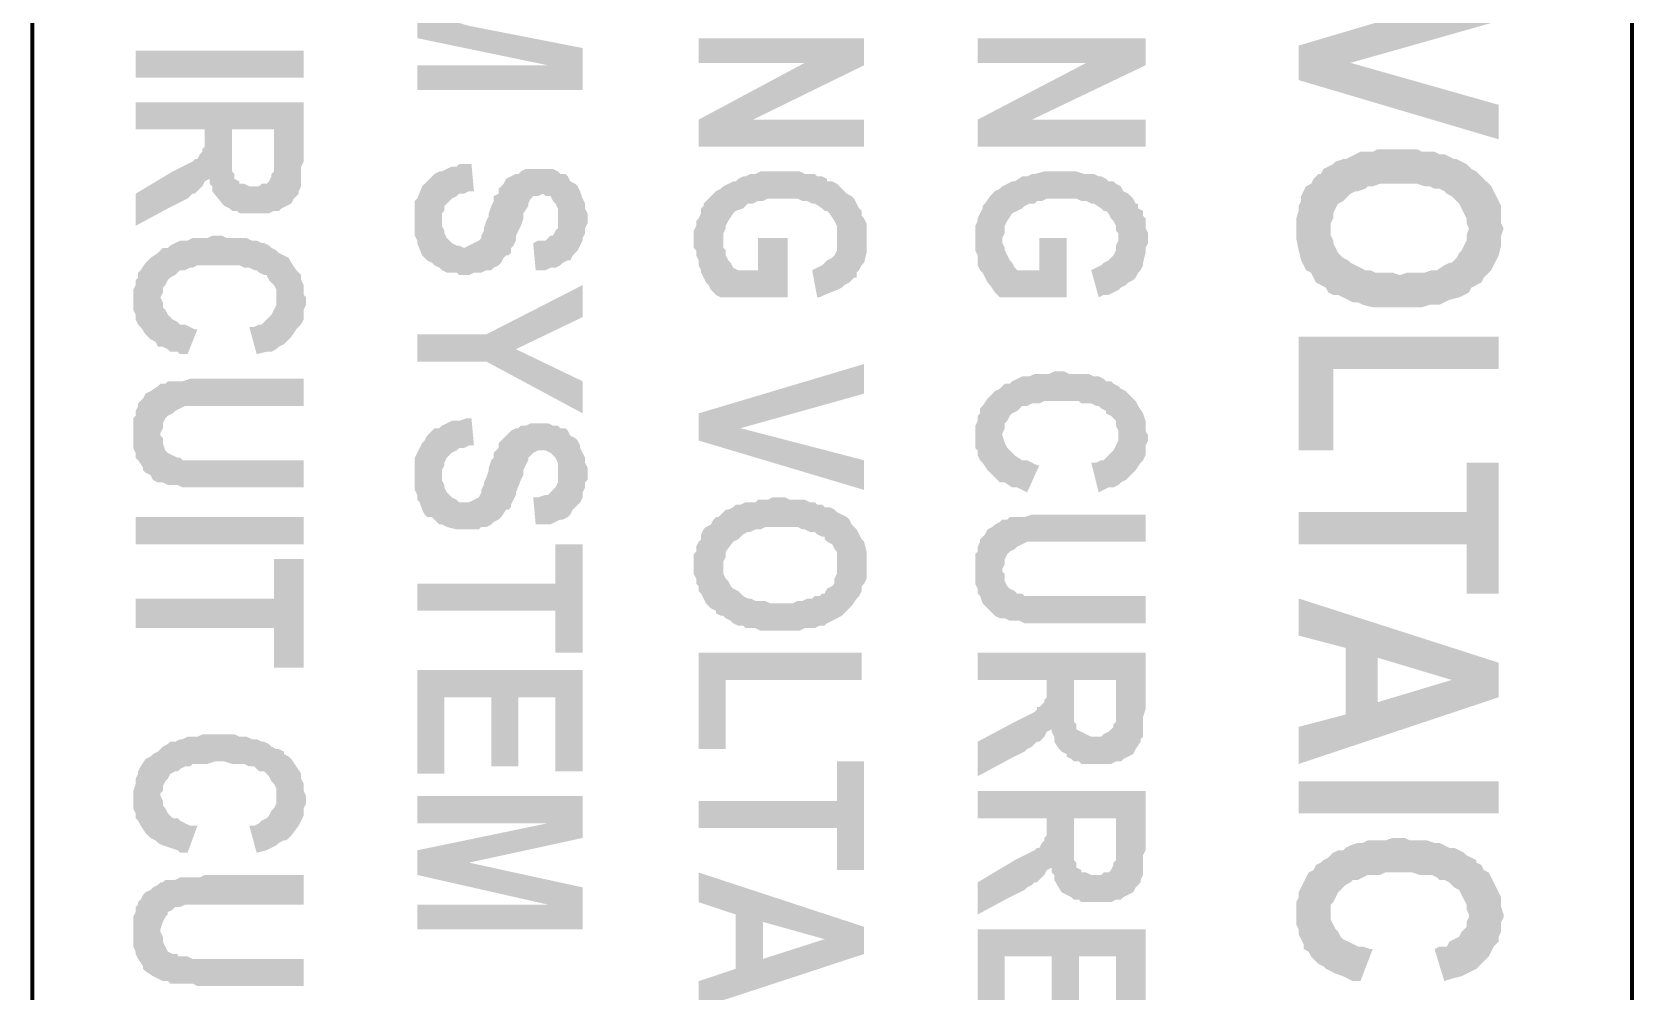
# Model space of a CAD drawing. Header units: inches. Extents: x -186 to 186, y -282 to 282.
# Drawn here: x -171.22 to -147.22, y -38.11 to -23.72 of the extents above; entities that cross this region are included whole.
import ezdxf

# ---------------------------------------------------------------- set-up
doc = ezdxf.new("R2010")
doc.units = ezdxf.units.IN
doc.header["$MEASUREMENT"] = 0
doc.layers.add('H', color=7, linetype='CONTINUOUS', lineweight=100)
doc.layers.add('P', color=250, linetype='CONTINUOUS', lineweight=100)

msp = doc.modelspace()

# ---------------------------------------------------------------- hatches: boundary and pattern name
at = {"layer": 'H', "linetype": 'Continuous'}
for points in [[(-149.222, -23.556), (-149.222, -23.037), (-152.222, -23.926), (-151.444, -24.185)], [(-162.963, -24.593), (-162.963, -23.963), (-164.667, -23.63), (-165.444, -23.407), (-165.444, -23.815), (-163.481, -24.222)], [(-169.667, -24.407), (-167.148, -24.407), (-167.148, -24), (-169.667, -24)], [(-158.741, -24.222), (-158.741, -23.815), (-161.222, -23.815), (-161.222, -24.185), (-159.63, -24.185)], [(-154.519, -24.222), (-154.519, -23.815), (-157.037, -23.815), (-157.037, -24.185), (-155.407, -24.185)], [(-149.222, -25.333), (-149.222, -24.815), (-151.444, -24.185), (-152.222, -23.926), (-152.222, -24.444)], [(-162.963, -24.593), (-163.481, -24.222), (-165.444, -24.222), (-165.444, -24.593)], [(-158.741, -24.222), (-159.63, -24.185), (-161.222, -25.037), (-160.407, -25.037)], [(-154.519, -24.222), (-155.407, -24.185), (-157.037, -25.037), (-156.222, -25.037)], [(-167.148, -25.667), (-167.148, -24.778), (-169.667, -24.778), (-169.667, -25.185), (-168.63, -25.185), (-168.63, -25.296), (-168.63, -25.963), (-168.556, -25.926), (-168.556, -26), (-168.519, -26.037), (-168.519, -26.111), (-168.37, -26.296), (-168.333, -26.333), (-168.259, -26.37), (-168.222, -25.185), (-167.593, -25.185), (-167.593, -26.407), (-167.519, -26.407), (-167.481, -26.37), (-167.407, -26.333), (-167.333, -26.296), (-167.296, -26.222), (-167.222, -26.148), (-167.222, -26.111), (-167.185, -26.037), (-167.185, -25.963), (-167.185, -25.889), (-167.185, -25.741)], [(-167.593, -26.407), (-167.593, -25.519), (-167.593, -25.704), (-167.593, -25.778), (-167.593, -25.815), (-167.63, -25.852), (-167.63, -25.889), (-167.667, -25.963), (-167.704, -26), (-167.778, -26), (-167.815, -26.037), (-167.889, -26.037), (-167.963, -26.037), (-168.037, -26), (-168.111, -26), (-168.111, -25.963), (-168.185, -25.926), (-168.185, -25.852), (-168.222, -25.815), (-168.222, -25.704), (-168.222, -25.593), (-168.222, -25.185), (-168.259, -26.37), (-168.222, -26.407), (-168.148, -26.407), (-168.111, -26.444), (-168, -26.444), (-167.704, -26.444), (-167.667, -26.444)], [(-158.741, -25.444), (-158.741, -25.037), (-160.407, -25.037), (-161.222, -25.037), (-161.222, -25.444)], [(-154.519, -25.444), (-154.519, -25.037), (-156.222, -25.037), (-157.037, -25.037), (-157.037, -25.444)], [(-168.63, -25.963), (-168.63, -25.296), (-168.63, -25.37), (-168.63, -25.444), (-168.667, -25.481), (-168.667, -25.519), (-168.704, -25.556), (-168.741, -25.63), (-168.778, -25.63), (-168.815, -25.667), (-168.889, -25.704), (-168.963, -25.741), (-169.037, -25.778), (-169.111, -25.815), (-169.667, -26.148), (-169.667, -26.63), (-169.185, -26.37), (-169.111, -26.333), (-169.037, -26.296), (-168.963, -26.259), (-168.889, -26.222), (-168.852, -26.185), (-168.815, -26.148), (-168.778, -26.148), (-168.741, -26.111), (-168.704, -26.074), (-168.667, -26.037)], [(-149.148, -26.667), (-149.185, -26.593), (-149.185, -26.519), (-149.185, -26.444), (-149.185, -26.333), (-149.259, -26.185), (-149.296, -26.111), (-149.333, -26.037), (-149.37, -26), (-149.556, -25.815), (-149.63, -25.778), (-149.704, -25.704), (-149.778, -25.667), (-149.852, -25.63), (-149.889, -25.63), (-149.963, -25.593), (-150.037, -25.556), (-150.111, -25.556), (-150.185, -25.519), (-150.296, -25.519), (-150.37, -25.519), (-150.444, -25.481), (-150.556, -25.481), (-150.63, -25.481), (-150.852, -25.481), (-150.926, -25.481), (-151.037, -25.481), (-151.111, -25.519), (-151.185, -25.519), (-151.296, -25.519), (-151.37, -25.556), (-151.444, -25.593), (-151.519, -25.63), (-151.556, -25.63), (-151.667, -25.667), (-151.704, -25.704), (-151.778, -25.741), (-151.852, -25.778), (-151.889, -25.852), (-151.926, -25.852), (-152, -25.926), (-152.037, -26), (-152.111, -26.037), (-152.148, -26.111), (-152.185, -26.185), (-152.185, -26.259), (-152.222, -26.333), (-152.222, -26.407), (-152.259, -26.519), (-152.259, -26.593), (-152.259, -26.741), (-152.259, -26.815), (-152.222, -27), (-152.185, -27.148), (-152.148, -27.222), (-152.111, -27.296), (-152.037, -27.333), (-152, -27.407), (-151.963, -27.481), (-151.889, -27.519), (-151.815, -27.556), (-151.778, -27.63), (-151.741, -26.667), (-151.741, -26.593), (-151.704, -26.519), (-151.704, -26.444), (-151.667, -26.37), (-151.63, -26.296), (-151.556, -26.259), (-151.481, -26.185), (-151.444, -26.148), (-151.37, -26.111), (-151.333, -26.111), (-151.222, -26.074), (-151.185, -26.037), (-151.111, -26.037), (-151, -26), (-150.889, -26), (-150.519, -26), (-150.444, -26), (-150.333, -26.037), (-150.259, -26.037), (-150.185, -26.074), (-150.111, -26.074), (-150.037, -26.111), (-150, -26.148), (-149.926, -26.185), (-149.852, -26.259), (-149.815, -26.296), (-149.778, -26.37), (-149.741, -26.444), (-149.704, -26.519), (-149.704, -26.593), (-149.667, -26.667), (-149.63, -27.556), (-149.556, -27.519), (-149.481, -27.481), (-149.444, -27.407), (-149.37, -27.333), (-149.333, -27.296), (-149.296, -27.222), (-149.259, -27.148), (-149.222, -27.074), (-149.185, -26.926), (-149.185, -26.852), (-149.185, -26.778)], [(-162.889, -26.519), (-162.889, -26.444), (-162.926, -26.37), (-162.926, -26.296), (-162.963, -26.222), (-163, -26.111), (-163.037, -26.037), (-163.074, -26), (-163.148, -25.963), (-163.185, -25.889), (-163.222, -25.852), (-163.296, -25.852), (-163.333, -25.815), (-163.407, -25.778), (-163.481, -25.778), (-163.519, -25.778), (-163.63, -25.778), (-163.667, -25.778), (-163.741, -25.778), (-163.815, -25.778), (-163.889, -25.815), (-163.926, -25.852), (-163.963, -25.852), (-164.037, -25.889), (-164.111, -25.926), (-164.148, -26), (-164.185, -26.037), (-164.222, -26.074), (-164.222, -26.148), (-164.296, -26.185), (-164.296, -26.259), (-164.333, -26.333), (-164.37, -26.444), (-164.37, -26.481), (-164.407, -26.556), (-164.444, -26.667), (-164.444, -26.704), (-164.481, -26.778), (-164.481, -26.815), (-164.519, -26.852), (-164.593, -26.889), (-164.667, -26.926), (-164.741, -26.963), (-164.815, -26.926), (-164.852, -26.926), (-164.926, -26.889), (-164.963, -26.852), (-165, -26.815), (-165.037, -26.741), (-165.037, -26.704), (-165.074, -26.63), (-165.074, -26.556), (-165.111, -25.815), (-165.185, -25.852), (-165.222, -25.889), (-165.259, -25.926), (-165.296, -25.963), (-165.333, -26), (-165.37, -26.037), (-165.444, -26.222), (-165.481, -26.259), (-165.481, -26.333), (-165.481, -26.37), (-165.481, -26.63), (-165.481, -26.704), (-165.481, -26.778), (-165.444, -26.852), (-165.444, -26.889), (-165.37, -27.074), (-165.333, -27.111), (-165.296, -27.148), (-165.222, -27.185), (-165.185, -27.222), (-165.111, -27.259), (-165.074, -27.296), (-165, -27.333), (-164.926, -27.333), (-164.852, -27.333), (-164.815, -27.37), (-164.667, -27.37), (-164.593, -27.333), (-164.519, -27.333), (-164.481, -27.333), (-164.407, -27.296), (-164.333, -27.296), (-164.296, -27.259), (-164.222, -27.222), (-164.185, -27.185), (-164.148, -27.111), (-164.111, -27.074), (-164.074, -27.074), (-164.037, -27.037), (-164.037, -26.963), (-164, -26.926), (-163.963, -26.852), (-163.963, -26.778), (-163.926, -26.704), (-163.889, -26.63), (-163.852, -26.519), (-163.852, -26.444), (-163.778, -26.333), (-163.778, -26.296), (-163.741, -26.222), (-163.704, -26.185), (-163.63, -26.185), (-163.556, -26.148), (-163.519, -26.185), (-163.444, -26.185), (-163.407, -26.259), (-163.37, -26.296), (-163.333, -26.37), (-163.333, -26.444), (-163.333, -26.519), (-163.296, -27.222), (-163.259, -27.185), (-163.185, -27.148), (-163.148, -27.148), (-163.111, -27.074), (-163.074, -27.037), (-163.037, -27), (-163, -26.926), (-162.963, -26.852), (-162.963, -26.815), (-162.926, -26.741), (-162.926, -26.667), (-162.889, -26.593)], [(-164.593, -26.111), (-164.63, -25.704), (-164.667, -25.704), (-164.704, -25.704), (-164.815, -25.704), (-164.852, -25.741), (-164.926, -25.741), (-165, -25.778), (-165.074, -25.815), (-165.111, -25.815), (-165.074, -26.556), (-165.074, -26.444), (-165.037, -26.407), (-165.037, -26.333), (-165, -26.296), (-164.963, -26.259), (-164.926, -26.222), (-164.852, -26.185), (-164.815, -26.148), (-164.741, -26.148), (-164.667, -26.111)], [(-159.111, -26.037), (-159.148, -26), (-159.222, -25.963), (-159.296, -25.963), (-159.296, -25.926), (-159.37, -25.889), (-159.444, -25.889), (-159.481, -25.852), (-159.556, -25.852), (-159.63, -25.852), (-159.704, -25.815), (-159.778, -25.815), (-159.852, -25.815), (-159.889, -25.815), (-160.037, -25.815), (-160.111, -25.815), (-160.222, -25.815), (-160.296, -25.815), (-160.37, -25.852), (-160.444, -25.852), (-160.519, -25.889), (-160.556, -25.889), (-160.63, -25.926), (-160.667, -25.963), (-160.704, -25.963), (-160.778, -26), (-160.852, -26.037), (-160.852, -26.815), (-160.852, -26.741), (-160.815, -26.667), (-160.815, -26.63), (-160.778, -26.556), (-160.704, -26.444), (-160.667, -26.407), (-160.556, -26.37), (-160.481, -26.296), (-160.407, -26.296), (-160.333, -26.259), (-160.259, -26.259), (-160.185, -26.222), (-160.111, -26.222), (-160.037, -26.222), (-159.889, -26.222), (-159.815, -26.222), (-159.741, -26.222), (-159.667, -26.259), (-159.593, -26.259), (-159.519, -26.296), (-159.481, -26.296), (-159.37, -26.37), (-159.333, -26.407), (-159.296, -26.407), (-159.259, -26.444), (-159.185, -26.556), (-159.148, -26.63), (-159.148, -26.704), (-159.148, -26.741), (-159.148, -26.815)], [(-154.889, -26.037), (-154.963, -26), (-155, -25.963), (-155.074, -25.963), (-155.111, -25.926), (-155.185, -25.889), (-155.222, -25.889), (-155.296, -25.852), (-155.37, -25.852), (-155.444, -25.852), (-155.556, -25.815), (-155.63, -25.815), (-155.704, -25.815), (-155.815, -25.815), (-155.889, -25.815), (-156.037, -25.815), (-156.185, -25.852), (-156.222, -25.852), (-156.296, -25.889), (-156.37, -25.889), (-156.481, -25.963), (-156.519, -25.963), (-156.593, -26), (-156.667, -26.037), (-156.667, -26.815), (-156.63, -26.741), (-156.63, -26.667), (-156.63, -26.63), (-156.593, -26.556), (-156.519, -26.444), (-156.444, -26.407), (-156.37, -26.37), (-156.333, -26.333), (-156.259, -26.296), (-156.185, -26.296), (-156.148, -26.259), (-156.074, -26.259), (-156, -26.222), (-155.926, -26.222), (-155.852, -26.222), (-155.704, -26.222), (-155.63, -26.222), (-155.556, -26.222), (-155.481, -26.259), (-155.407, -26.259), (-155.333, -26.296), (-155.296, -26.296), (-155.185, -26.37), (-155.148, -26.407), (-155.111, -26.407), (-155.074, -26.444), (-155.037, -26.519), (-155, -26.556), (-154.963, -26.63), (-154.963, -26.704), (-154.926, -26.741), (-154.926, -26.815)], [(-159.889, -27.704), (-159.889, -26.815), (-160.333, -26.815), (-160.333, -27.296), (-160.63, -27.296), (-160.704, -27.259), (-160.741, -27.185), (-160.778, -27.148), (-160.815, -27.074), (-160.815, -27), (-160.852, -26.963), (-160.852, -26.889), (-160.852, -26.037), (-160.889, -26.074), (-160.963, -26.111), (-161, -26.148), (-161.037, -26.185), (-161.148, -26.296), (-161.148, -26.333), (-161.185, -26.37), (-161.185, -26.444), (-161.222, -26.519), (-161.259, -26.556), (-161.259, -26.63), (-161.296, -26.704), (-161.296, -26.963), (-161.259, -27), (-161.259, -27.074), (-161.222, -27.148), (-161.222, -27.222), (-161.185, -27.296), (-161.185, -27.333), (-161.148, -27.407), (-161.111, -27.481), (-161.074, -27.519), (-161.037, -27.593), (-161, -27.63), (-160.963, -27.667), (-160.889, -27.704)], [(-158.704, -26.815), (-158.704, -26.741), (-158.704, -26.667), (-158.704, -26.593), (-158.741, -26.519), (-158.778, -26.481), (-158.778, -26.407), (-158.815, -26.37), (-158.852, -26.296), (-158.889, -26.222), (-158.926, -26.185), (-159, -26.148), (-159.037, -26.111), (-159.111, -26.037), (-159.148, -26.815), (-159.148, -26.852), (-159.148, -26.926), (-159.148, -27), (-159.185, -27.074), (-159.222, -27.111), (-159.296, -27.148), (-159.333, -27.185), (-159.37, -27.222), (-159.444, -27.259), (-159.519, -27.296), (-159.444, -27.704), (-159.407, -27.704), (-159.333, -27.667), (-159.148, -27.593), (-159.074, -27.556), (-159.037, -27.519), (-158.963, -27.481), (-158.926, -27.444), (-158.889, -27.407), (-158.852, -27.407), (-158.852, -27.333), (-158.815, -27.296), (-158.778, -27.222), (-158.741, -27.185), (-158.704, -27.037), (-158.704, -26.963), (-158.704, -26.889)], [(-155.704, -27.704), (-155.704, -26.815), (-156.111, -26.815), (-156.111, -27.296), (-156.444, -27.296), (-156.481, -27.259), (-156.519, -27.185), (-156.556, -27.148), (-156.593, -27.074), (-156.63, -27), (-156.63, -26.963), (-156.667, -26.889), (-156.667, -26.037), (-156.704, -26.074), (-156.778, -26.111), (-156.815, -26.148), (-156.852, -26.185), (-156.926, -26.296), (-156.963, -26.333), (-156.963, -26.37), (-157, -26.444), (-157.037, -26.519), (-157.037, -26.556), (-157.074, -26.63), (-157.074, -26.704), (-157.074, -26.963), (-157.074, -27), (-157.037, -27.074), (-157.037, -27.148), (-157.037, -27.222), (-157, -27.296), (-156.963, -27.333), (-156.926, -27.407), (-156.889, -27.481), (-156.852, -27.519), (-156.778, -27.63), (-156.741, -27.667), (-156.704, -27.704)], [(-154.481, -26.815), (-154.481, -26.741), (-154.519, -26.667), (-154.519, -26.593), (-154.519, -26.519), (-154.556, -26.481), (-154.556, -26.407), (-154.63, -26.37), (-154.63, -26.296), (-154.667, -26.296), (-154.704, -26.222), (-154.741, -26.185), (-154.778, -26.148), (-154.852, -26.111), (-154.889, -26.037), (-154.926, -26.815), (-154.926, -26.852), (-154.963, -26.926), (-154.963, -27), (-155, -27.074), (-155.037, -27.111), (-155.074, -27.148), (-155.148, -27.185), (-155.185, -27.222), (-155.259, -27.259), (-155.333, -27.296), (-155.222, -27.704), (-155.148, -27.667), (-155.074, -27.667), (-155, -27.63), (-154.926, -27.593), (-154.889, -27.556), (-154.815, -27.519), (-154.778, -27.481), (-154.704, -27.444), (-154.667, -27.407), (-154.63, -27.333), (-154.593, -27.296), (-154.556, -27.222), (-154.556, -27.185), (-154.519, -27.037), (-154.519, -26.963), (-154.481, -26.889)], [(-163.296, -27.222), (-163.333, -26.519), (-163.333, -26.593), (-163.333, -26.667), (-163.37, -26.704), (-163.407, -26.778), (-163.444, -26.778), (-163.481, -26.815), (-163.519, -26.852), (-163.63, -26.852), (-163.704, -26.889), (-163.667, -27.296), (-163.593, -27.296), (-163.519, -27.296), (-163.444, -27.259), (-163.37, -27.259)], [(-167.519, -27.037), (-167.556, -27), (-167.63, -26.963), (-167.667, -26.926), (-167.741, -26.889), (-167.778, -26.889), (-167.852, -26.852), (-167.926, -26.852), (-168, -26.815), (-168.037, -26.815), (-168.111, -26.815), (-168.185, -26.815), (-168.296, -26.815), (-168.37, -26.778), (-168.519, -26.778), (-168.593, -26.815), (-168.667, -26.815), (-168.741, -26.815), (-168.815, -26.815), (-168.889, -26.852), (-168.963, -26.852), (-169, -26.852), (-169.074, -26.889), (-169.148, -26.926), (-169.185, -26.963), (-169.259, -26.963), (-169.296, -27), (-169.296, -27.704), (-169.259, -27.63), (-169.259, -27.556), (-169.222, -27.519), (-169.185, -27.444), (-169.148, -27.407), (-169.074, -27.37), (-169.037, -27.333), (-169, -27.296), (-168.926, -27.296), (-168.852, -27.259), (-168.815, -27.259), (-168.741, -27.222), (-168.667, -27.222), (-168.593, -27.222), (-168.481, -27.222), (-168.333, -27.222), (-168.222, -27.222), (-168.148, -27.222), (-168.111, -27.222), (-168.037, -27.259), (-167.963, -27.259), (-167.889, -27.296), (-167.852, -27.296), (-167.815, -27.333), (-167.741, -27.37), (-167.704, -27.37), (-167.667, -27.444), (-167.63, -27.481), (-167.593, -27.519), (-167.556, -27.593), (-167.556, -27.667), (-167.556, -27.741)], [(-149.63, -27.556), (-149.667, -26.667), (-149.704, -26.778), (-149.704, -26.852), (-149.741, -26.926), (-149.778, -27), (-149.815, -27.037), (-149.852, -27.111), (-149.926, -27.185), (-149.963, -27.185), (-150.037, -27.222), (-150.148, -27.296), (-150.222, -27.296), (-150.333, -27.333), (-150.407, -27.333), (-150.519, -27.333), (-150.593, -27.333), (-150.704, -27.37), (-150.815, -27.333), (-150.889, -27.333), (-151, -27.333), (-151.074, -27.333), (-151.148, -27.296), (-151.222, -27.296), (-151.296, -27.259), (-151.37, -27.222), (-151.444, -27.185), (-151.481, -27.148), (-151.556, -27.111), (-151.63, -27.037), (-151.667, -26.963), (-151.704, -26.889), (-151.704, -26.852), (-151.741, -26.778), (-151.741, -26.667), (-151.778, -27.63), (-151.704, -27.667), (-151.63, -27.667), (-151.556, -27.704), (-151.481, -27.741), (-151.407, -27.778), (-151.333, -27.778), (-151.259, -27.815), (-151.111, -27.852), (-151, -27.852), (-150.889, -27.852), (-150.519, -27.852), (-150.444, -27.852), (-150.37, -27.852), (-150.259, -27.815), (-150.185, -27.815), (-150.111, -27.815), (-150.037, -27.778), (-149.963, -27.741), (-149.815, -27.704), (-149.741, -27.667), (-149.667, -27.63)], [(-168.741, -28.185), (-168.778, -28.185), (-168.852, -28.148), (-168.926, -28.111), (-169, -28.111), (-169.037, -28.074), (-169.111, -28.037), (-169.148, -28), (-169.185, -27.963), (-169.222, -27.889), (-169.259, -27.852), (-169.259, -27.778), (-169.296, -27.704), (-169.296, -27), (-169.333, -27.037), (-169.444, -27.111), (-169.519, -27.185), (-169.593, -27.296), (-169.63, -27.333), (-169.63, -27.407), (-169.667, -27.444), (-169.667, -27.519), (-169.704, -27.593), (-169.704, -27.667), (-169.704, -27.852), (-169.704, -27.889), (-169.667, -27.963), (-169.667, -28.037), (-169.63, -28.111), (-169.593, -28.148), (-169.519, -28.259), (-169.481, -28.296), (-169.444, -28.333), (-169.37, -28.37), (-169.333, -28.444), (-169.259, -28.444), (-169.185, -28.481), (-169.148, -28.519), (-169.037, -28.519), (-169, -28.556), (-168.889, -28.556)], [(-167.111, -27.778), (-167.111, -27.704), (-167.148, -27.667), (-167.148, -27.593), (-167.148, -27.519), (-167.185, -27.444), (-167.185, -27.37), (-167.259, -27.296), (-167.333, -27.185), (-167.37, -27.111), (-167.444, -27.074), (-167.519, -27.037), (-167.556, -27.741), (-167.556, -27.815), (-167.593, -27.889), (-167.63, -27.963), (-167.667, -28), (-167.704, -28.037), (-167.778, -28.111), (-167.815, -28.111), (-167.889, -28.148), (-167.963, -28.148), (-167.852, -28.556), (-167.704, -28.519), (-167.63, -28.519), (-167.556, -28.481), (-167.519, -28.444), (-167.444, -28.407), (-167.407, -28.37), (-167.37, -28.333), (-167.333, -28.296), (-167.259, -28.185), (-167.222, -28.148), (-167.185, -28.111), (-167.148, -28.037), (-167.148, -27.963), (-167.148, -27.889), (-167.111, -27.815)], [(-162.963, -28), (-162.963, -27.519), (-164.407, -28.259), (-163.963, -28.481)], [(-162.963, -29.444), (-162.963, -28.963), (-163.963, -28.481), (-164.407, -28.259), (-165.444, -28.259), (-165.444, -28.667), (-164.407, -28.667)], [(-149.222, -28.778), (-149.222, -28.296), (-152.222, -28.296), (-152.222, -30), (-151.704, -30), (-151.704, -28.778)], [(-158.741, -29.148), (-158.741, -28.704), (-161.222, -29.444), (-160.593, -29.667)], [(-167.148, -30.556), (-167.148, -30.148), (-168.815, -30.148), (-168.889, -30.148), (-168.963, -30.148), (-169, -30.111), (-169.037, -30.111), (-169.111, -30.074), (-169.185, -30.037), (-169.222, -30), (-169.259, -29.889), (-169.259, -29.815), (-169.296, -29.778), (-169.296, -29), (-169.333, -29.037), (-169.444, -29.111), (-169.519, -29.148), (-169.556, -29.222), (-169.593, -29.259), (-169.63, -29.296), (-169.63, -29.333), (-169.667, -29.407), (-169.667, -29.481), (-169.704, -29.519), (-169.704, -29.63), (-169.704, -29.889), (-169.704, -29.963), (-169.667, -30.037), (-169.667, -30.111), (-169.63, -30.148), (-169.556, -30.259), (-169.556, -30.296), (-169.519, -30.333), (-169.444, -30.37), (-169.407, -30.444), (-169.333, -30.481), (-169.259, -30.481), (-169.185, -30.519), (-169.148, -30.519), (-169.074, -30.519), (-169.037, -30.519), (-168.963, -30.556), (-168.815, -30.556), (-168.741, -30.556), (-168.481, -30.556)], [(-167.148, -29.333), (-167.148, -28.926), (-168.63, -28.926), (-168.704, -28.926), (-168.852, -28.926), (-168.963, -28.963), (-169, -28.963), (-169.074, -28.963), (-169.148, -28.963), (-169.185, -28.963), (-169.222, -29), (-169.259, -29), (-169.296, -29), (-169.296, -29.778), (-169.296, -29.741), (-169.259, -29.667), (-169.259, -29.593), (-169.222, -29.519), (-169.185, -29.481), (-169.111, -29.444), (-169.074, -29.407), (-169, -29.37), (-168.926, -29.333), (-168.778, -29.333), (-168.704, -29.333), (-168.519, -29.333)], [(-156.111, -30.222), (-156.148, -30.222), (-156.222, -30.185), (-156.296, -30.148), (-156.37, -30.148), (-156.481, -30.074), (-156.519, -30.037), (-156.556, -30), (-156.593, -29.963), (-156.63, -29.889), (-156.667, -29.778), (-156.667, -29.037), (-156.704, -29.074), (-156.778, -29.111), (-156.815, -29.148), (-156.889, -29.222), (-156.963, -29.333), (-157, -29.37), (-157, -29.444), (-157.037, -29.481), (-157.037, -29.556), (-157.074, -29.63), (-157.074, -29.704), (-157.074, -29.889), (-157.074, -29.963), (-157.037, -30), (-157.037, -30.074), (-157, -30.148), (-156.963, -30.185), (-156.889, -30.296), (-156.852, -30.333), (-156.815, -30.37), (-156.741, -30.444), (-156.704, -30.481), (-156.63, -30.481), (-156.519, -30.556), (-156.444, -30.556), (-156.37, -30.593), (-156.296, -30.63)], [(-154.889, -29.074), (-154.926, -29.037), (-155, -29), (-155.037, -28.963), (-155.111, -28.963), (-155.148, -28.926), (-155.222, -28.889), (-155.296, -28.889), (-155.37, -28.852), (-155.444, -28.852), (-155.481, -28.852), (-155.556, -28.852), (-155.667, -28.852), (-155.741, -28.815), (-155.889, -28.815), (-155.963, -28.852), (-156.037, -28.852), (-156.111, -28.852), (-156.185, -28.852), (-156.259, -28.889), (-156.333, -28.889), (-156.37, -28.889), (-156.444, -28.926), (-156.519, -28.963), (-156.556, -29), (-156.63, -29), (-156.667, -29.037), (-156.667, -29.778), (-156.667, -29.741), (-156.63, -29.667), (-156.63, -29.593), (-156.593, -29.556), (-156.556, -29.481), (-156.519, -29.444), (-156.444, -29.407), (-156.407, -29.37), (-156.37, -29.333), (-156.296, -29.333), (-156.222, -29.296), (-156.185, -29.296), (-156.111, -29.296), (-156.037, -29.259), (-155.963, -29.259), (-155.852, -29.259), (-155.704, -29.259), (-155.63, -29.259), (-155.519, -29.259), (-155.481, -29.296), (-155.407, -29.296), (-155.333, -29.296), (-155.259, -29.333), (-155.222, -29.333), (-155.185, -29.37), (-155.111, -29.407), (-155.111, -29.444), (-155.037, -29.481), (-155, -29.519), (-154.963, -29.556), (-154.963, -29.63), (-154.926, -29.704), (-154.926, -29.778)], [(-154.481, -29.815), (-154.481, -29.778), (-154.519, -29.704), (-154.519, -29.63), (-154.519, -29.556), (-154.556, -29.444), (-154.63, -29.333), (-154.667, -29.259), (-154.704, -29.222), (-154.778, -29.148), (-154.815, -29.111), (-154.889, -29.074), (-154.926, -29.778), (-154.926, -29.852), (-154.963, -29.926), (-155, -30), (-155.037, -30.037), (-155.111, -30.111), (-155.148, -30.148), (-155.185, -30.148), (-155.259, -30.185), (-155.333, -30.185), (-155.222, -30.63), (-155.074, -30.556), (-155, -30.556), (-154.926, -30.519), (-154.889, -30.481), (-154.815, -30.444), (-154.778, -30.407), (-154.741, -30.37), (-154.704, -30.333), (-154.667, -30.296), (-154.593, -30.185), (-154.556, -30.148), (-154.519, -30.074), (-154.519, -30), (-154.519, -29.926), (-154.481, -29.852)], [(-164.593, -29.926), (-164.63, -29.519), (-164.667, -29.519), (-164.704, -29.519), (-164.815, -29.556), (-164.852, -29.556), (-164.926, -29.556), (-165, -29.593), (-165.074, -29.63), (-165.111, -29.667), (-165.074, -30.37), (-165.074, -30.296), (-165.037, -30.222), (-165.037, -30.185), (-165, -30.111), (-164.926, -30.037), (-164.852, -30), (-164.815, -29.963), (-164.741, -29.963), (-164.667, -29.926)], [(-158.741, -30.593), (-158.741, -30.148), (-160.593, -29.667), (-161.222, -29.444), (-161.222, -29.852)], [(-162.889, -30.333), (-162.889, -30.259), (-162.926, -30.185), (-162.926, -30.111), (-162.963, -30.037), (-163, -29.963), (-163, -29.926), (-163.037, -29.852), (-163.074, -29.815), (-163.148, -29.778), (-163.185, -29.704), (-163.222, -29.667), (-163.296, -29.667), (-163.333, -29.63), (-163.407, -29.63), (-163.481, -29.593), (-163.519, -29.593), (-163.63, -29.593), (-163.667, -29.593), (-163.741, -29.593), (-163.815, -29.63), (-163.889, -29.63), (-163.926, -29.667), (-163.963, -29.667), (-164.037, -29.704), (-164.111, -29.778), (-164.148, -29.815), (-164.185, -29.852), (-164.222, -29.889), (-164.222, -29.963), (-164.296, -30.037), (-164.296, -30.111), (-164.333, -30.148), (-164.37, -30.259), (-164.37, -30.296), (-164.407, -30.407), (-164.444, -30.481), (-164.444, -30.519), (-164.481, -30.593), (-164.481, -30.63), (-164.519, -30.704), (-164.593, -30.741), (-164.667, -30.778), (-164.741, -30.778), (-164.815, -30.778), (-164.852, -30.741), (-164.926, -30.704), (-164.963, -30.667), (-165, -30.63), (-165.037, -30.556), (-165.037, -30.519), (-165.074, -30.444), (-165.074, -30.37), (-165.111, -29.667), (-165.185, -29.667), (-165.222, -29.704), (-165.259, -29.741), (-165.296, -29.778), (-165.333, -29.852), (-165.37, -29.889), (-165.444, -30.037), (-165.481, -30.111), (-165.481, -30.148), (-165.481, -30.222), (-165.481, -30.444), (-165.481, -30.519), (-165.481, -30.593), (-165.444, -30.667), (-165.444, -30.741), (-165.407, -30.778), (-165.37, -30.889), (-165.333, -30.963), (-165.296, -31), (-165.222, -31), (-165.185, -31.037), (-165.111, -31.111), (-165.074, -31.111), (-165, -31.148), (-164.852, -31.185), (-164.815, -31.185), (-164.667, -31.185), (-164.593, -31.185), (-164.519, -31.185), (-164.481, -31.148), (-164.407, -31.148), (-164.333, -31.111), (-164.296, -31.074), (-164.222, -31.037), (-164.185, -31), (-164.111, -30.889), (-164.074, -30.889), (-164.037, -30.852), (-164.037, -30.815), (-164, -30.741), (-163.963, -30.667), (-163.963, -30.63), (-163.889, -30.444), (-163.852, -30.37), (-163.852, -30.296), (-163.778, -30.148), (-163.778, -30.111), (-163.741, -30.074), (-163.704, -30.037), (-163.63, -30), (-163.556, -30), (-163.519, -30), (-163.444, -30.037), (-163.407, -30.074), (-163.37, -30.111), (-163.333, -30.185), (-163.333, -30.259), (-163.333, -30.333), (-163.296, -31.037), (-163.259, -31.037), (-163.185, -31), (-163.148, -30.963), (-163.111, -30.889), (-163.074, -30.852), (-163.037, -30.815), (-163, -30.778), (-162.963, -30.704), (-162.963, -30.63), (-162.926, -30.556), (-162.926, -30.481), (-162.889, -30.444)], [(-149.222, -32.148), (-149.222, -30.185), (-149.704, -30.185), (-149.704, -30.926), (-152.222, -30.926), (-152.222, -31.407), (-149.704, -31.407), (-149.704, -32.148)], [(-163.296, -31.037), (-163.333, -30.333), (-163.333, -30.407), (-163.333, -30.481), (-163.37, -30.556), (-163.407, -30.593), (-163.444, -30.63), (-163.481, -30.667), (-163.519, -30.667), (-163.63, -30.704), (-163.704, -30.704), (-163.667, -31.111), (-163.593, -31.111), (-163.519, -31.111), (-163.444, -31.111), (-163.37, -31.074)], [(-158.704, -31.704), (-158.704, -31.667), (-158.704, -31.556), (-158.704, -31.519), (-158.741, -31.37), (-158.778, -31.333), (-158.815, -31.259), (-158.852, -31.185), (-158.889, -31.148), (-158.926, -31.111), (-158.963, -31.037), (-159, -31), (-159.074, -30.963), (-159.148, -30.926), (-159.185, -30.889), (-159.259, -30.852), (-159.333, -30.852), (-159.37, -30.815), (-159.444, -30.815), (-159.481, -30.778), (-159.556, -30.778), (-159.63, -30.741), (-159.704, -30.741), (-159.778, -30.741), (-159.852, -30.741), (-159.926, -30.704), (-160.111, -30.704), (-160.185, -30.741), (-160.222, -30.741), (-160.333, -30.741), (-160.37, -30.778), (-160.519, -30.778), (-160.593, -30.815), (-160.667, -30.815), (-160.704, -30.852), (-160.778, -30.889), (-160.815, -30.889), (-160.889, -30.963), (-160.926, -31), (-160.963, -31), (-161, -31.037), (-161.037, -31.111), (-161.111, -31.148), (-161.148, -31.185), (-161.185, -31.259), (-161.185, -31.333), (-161.222, -31.37), (-161.259, -31.444), (-161.259, -31.519), (-161.296, -31.556), (-161.296, -31.852), (-161.259, -31.926), (-161.259, -32), (-161.222, -32.037), (-161.222, -32.111), (-161.185, -32.148), (-161.148, -32.222), (-161.111, -32.296), (-161.074, -32.333), (-161.037, -32.37), (-160.963, -32.407), (-160.963, -32.444), (-160.889, -32.481), (-160.852, -32.481), (-160.852, -31.704), (-160.852, -31.667), (-160.815, -31.593), (-160.815, -31.519), (-160.704, -31.37), (-160.63, -31.333), (-160.593, -31.296), (-160.556, -31.259), (-160.481, -31.222), (-160.444, -31.222), (-160.37, -31.185), (-160.296, -31.185), (-160.222, -31.148), (-160.148, -31.148), (-160.074, -31.148), (-159.889, -31.148), (-159.815, -31.148), (-159.741, -31.148), (-159.667, -31.185), (-159.63, -31.185), (-159.556, -31.222), (-159.481, -31.222), (-159.444, -31.259), (-159.37, -31.296), (-159.333, -31.296), (-159.333, -31.333), (-159.296, -31.37), (-159.222, -31.407), (-159.185, -31.481), (-159.148, -31.519), (-159.148, -31.593), (-159.148, -31.667), (-159.148, -31.704), (-159.074, -32.481), (-159.037, -32.444), (-158.963, -32.37), (-158.926, -32.333), (-158.852, -32.222), (-158.815, -32.185), (-158.778, -32.111), (-158.778, -32.037), (-158.741, -32), (-158.704, -31.926), (-158.704, -31.852), (-158.704, -31.778)], [(-169.667, -31.407), (-167.148, -31.407), (-167.148, -31), (-169.667, -31)], [(-154.519, -32.593), (-154.519, -32.185), (-156.185, -32.185), (-156.259, -32.185), (-156.333, -32.185), (-156.37, -32.148), (-156.407, -32.148), (-156.444, -32.148), (-156.481, -32.111), (-156.556, -32.074), (-156.593, -32.037), (-156.63, -31.963), (-156.63, -31.852), (-156.667, -31.815), (-156.667, -31.037), (-156.704, -31.074), (-156.778, -31.111), (-156.815, -31.148), (-156.889, -31.185), (-156.926, -31.259), (-156.963, -31.296), (-157, -31.333), (-157, -31.37), (-157.037, -31.444), (-157.037, -31.519), (-157.074, -31.556), (-157.074, -31.667), (-157.074, -31.926), (-157.074, -32), (-157.037, -32.074), (-157.037, -32.148), (-157, -32.185), (-156.963, -32.296), (-156.926, -32.333), (-156.889, -32.37), (-156.815, -32.444), (-156.778, -32.481), (-156.704, -32.519), (-156.63, -32.519), (-156.556, -32.556), (-156.519, -32.556), (-156.444, -32.556), (-156.407, -32.556), (-156.333, -32.593), (-156.185, -32.593), (-156.111, -32.593), (-155.852, -32.593)], [(-154.519, -31.37), (-154.519, -30.963), (-156, -30.963), (-156.074, -30.963), (-156.222, -30.963), (-156.333, -31), (-156.37, -31), (-156.444, -31), (-156.519, -31), (-156.556, -31), (-156.593, -31.037), (-156.63, -31.037), (-156.667, -31.037), (-156.667, -31.815), (-156.667, -31.778), (-156.63, -31.704), (-156.63, -31.63), (-156.593, -31.556), (-156.556, -31.519), (-156.481, -31.481), (-156.444, -31.444), (-156.37, -31.407), (-156.296, -31.37), (-156.148, -31.37), (-156.074, -31.37), (-155.889, -31.37)], [(-162.963, -33.037), (-162.963, -31.407), (-163.37, -31.407), (-163.37, -32), (-165.444, -32), (-165.444, -32.407), (-163.37, -32.407), (-163.37, -33.037)], [(-167.148, -33.259), (-167.148, -31.63), (-167.593, -31.63), (-167.593, -32.222), (-169.667, -32.222), (-169.667, -32.667), (-167.593, -32.667), (-167.593, -33.259)], [(-159.074, -32.481), (-159.148, -31.704), (-159.148, -31.815), (-159.148, -31.852), (-159.185, -31.926), (-159.185, -32), (-159.222, -32.037), (-159.296, -32.074), (-159.333, -32.148), (-159.37, -32.148), (-159.407, -32.185), (-159.481, -32.185), (-159.519, -32.222), (-159.593, -32.222), (-159.667, -32.259), (-159.741, -32.259), (-159.815, -32.296), (-159.889, -32.296), (-159.963, -32.296), (-160.074, -32.296), (-160.148, -32.296), (-160.222, -32.259), (-160.296, -32.259), (-160.37, -32.259), (-160.444, -32.222), (-160.481, -32.222), (-160.556, -32.185), (-160.593, -32.148), (-160.63, -32.111), (-160.704, -32.074), (-160.741, -32.037), (-160.778, -31.963), (-160.815, -31.926), (-160.852, -31.852), (-160.852, -31.778), (-160.852, -31.704), (-160.852, -32.481), (-160.815, -32.519), (-160.741, -32.556), (-160.704, -32.593), (-160.63, -32.63), (-160.556, -32.63), (-160.519, -32.667), (-160.444, -32.667), (-160.37, -32.667), (-160.296, -32.704), (-160.222, -32.704), (-160.074, -32.704), (-160, -32.704), (-159.926, -32.704), (-159.778, -32.704), (-159.704, -32.704), (-159.63, -32.667), (-159.556, -32.667), (-159.481, -32.667), (-159.407, -32.63), (-159.333, -32.63), (-159.296, -32.593), (-159.148, -32.519)], [(-149.222, -33.704), (-149.222, -33.185), (-152.222, -32.222), (-152.222, -32.778), (-151.519, -32.963), (-151.519, -33.963), (-151.037, -33.111), (-149.926, -33.444)], [(-158.778, -33.444), (-158.778, -33.037), (-161.222, -33.037), (-161.222, -34.481), (-160.815, -34.481), (-160.815, -33.444)], [(-154.519, -33.889), (-154.519, -33.037), (-157.037, -33.037), (-157.037, -33.444), (-156, -33.444), (-156, -33.519), (-156, -34.222), (-155.926, -34.185), (-155.926, -34.222), (-155.889, -34.296), (-155.889, -34.37), (-155.815, -34.481), (-155.778, -34.519), (-155.704, -34.556), (-155.704, -34.593), (-155.63, -34.63), (-155.593, -33.444), (-154.963, -33.444), (-154.963, -34.667), (-154.889, -34.667), (-154.852, -34.63), (-154.778, -34.593), (-154.704, -34.556), (-154.667, -34.481), (-154.593, -34.37), (-154.593, -34.333), (-154.556, -34.296), (-154.556, -34.222), (-154.556, -34.148), (-154.556, -34)], [(-149.222, -33.704), (-149.926, -33.444), (-151.037, -33.778), (-151.037, -33.111), (-151.519, -33.963), (-152.222, -34.148), (-152.222, -34.704)], [(-162.963, -34.815), (-162.963, -33.296), (-165.444, -33.296), (-165.444, -34.852), (-165.037, -34.852), (-165.037, -33.704), (-164.333, -33.704), (-164.333, -34.741), (-163.926, -34.741), (-163.926, -33.704), (-163.37, -33.704), (-163.37, -34.815)], [(-156, -34.222), (-156, -33.519), (-156, -33.63), (-156, -33.704), (-156.037, -33.741), (-156.037, -33.778), (-156.074, -33.815), (-156.111, -33.852), (-156.148, -33.852), (-156.148, -33.889), (-156.185, -33.926), (-156.259, -33.963), (-156.333, -34), (-156.407, -34.037), (-156.481, -34.074), (-157.037, -34.37), (-157.037, -34.889), (-156.556, -34.63), (-156.481, -34.593), (-156.407, -34.556), (-156.333, -34.519), (-156.296, -34.481), (-156.222, -34.444), (-156.185, -34.407), (-156.148, -34.37), (-156.111, -34.37), (-156.074, -34.333), (-156.037, -34.296)], [(-154.963, -34.667), (-154.963, -33.778), (-154.963, -33.963), (-154.963, -34.037), (-154.963, -34.074), (-155, -34.111), (-155, -34.148), (-155.037, -34.185), (-155.074, -34.222), (-155.148, -34.259), (-155.185, -34.296), (-155.259, -34.296), (-155.296, -34.296), (-155.333, -34.296), (-155.407, -34.259), (-155.481, -34.222), (-155.556, -34.185), (-155.556, -34.111), (-155.593, -34.074), (-155.593, -33.963), (-155.593, -33.852), (-155.593, -33.444), (-155.63, -34.63), (-155.593, -34.667), (-155.519, -34.667), (-155.481, -34.704), (-155.37, -34.704), (-155.111, -34.704), (-155.037, -34.704)], [(-167.519, -34.481), (-167.556, -34.481), (-167.63, -34.444), (-167.667, -34.407), (-167.741, -34.37), (-167.778, -34.37), (-167.852, -34.333), (-167.926, -34.333), (-168, -34.296), (-168.037, -34.296), (-168.111, -34.296), (-168.185, -34.259), (-168.296, -34.259), (-168.37, -34.259), (-168.519, -34.259), (-168.593, -34.259), (-168.667, -34.259), (-168.741, -34.296), (-168.815, -34.296), (-168.889, -34.296), (-168.963, -34.333), (-169, -34.333), (-169.074, -34.37), (-169.148, -34.37), (-169.185, -34.407), (-169.259, -34.444), (-169.296, -34.481), (-169.296, -35.185), (-169.296, -35.148), (-169.259, -35.111), (-169.259, -35.037), (-169.222, -34.963), (-169.185, -34.926), (-169.148, -34.852), (-169.074, -34.815), (-169.037, -34.815), (-169, -34.778), (-168.926, -34.741), (-168.852, -34.741), (-168.815, -34.704), (-168.741, -34.704), (-168.667, -34.704), (-168.593, -34.704), (-168.481, -34.667), (-168.333, -34.667), (-168.222, -34.704), (-168.148, -34.704), (-168.111, -34.704), (-168.037, -34.704), (-167.963, -34.741), (-167.889, -34.741), (-167.852, -34.778), (-167.815, -34.815), (-167.741, -34.815), (-167.704, -34.852), (-167.667, -34.889), (-167.63, -34.963), (-167.593, -35), (-167.556, -35.074), (-167.556, -35.148), (-167.556, -35.185)], [(-168.741, -35.63), (-168.778, -35.63), (-168.852, -35.63), (-169, -35.556), (-169.037, -35.519), (-169.111, -35.519), (-169.185, -35.444), (-169.222, -35.37), (-169.259, -35.333), (-169.259, -35.259), (-169.296, -35.185), (-169.296, -34.481), (-169.333, -34.519), (-169.407, -34.556), (-169.444, -34.593), (-169.519, -34.63), (-169.593, -34.741), (-169.63, -34.815), (-169.63, -34.852), (-169.667, -34.926), (-169.667, -35), (-169.704, -35.111), (-169.704, -35.296), (-169.704, -35.37), (-169.667, -35.444), (-169.667, -35.519), (-169.63, -35.556), (-169.593, -35.63), (-169.519, -35.741), (-169.481, -35.778), (-169.444, -35.815), (-169.37, -35.852), (-169.333, -35.889), (-169.259, -35.926), (-169.148, -35.963), (-169.037, -36), (-169, -36.037), (-168.889, -36.037)], [(-167.111, -35.222), (-167.111, -35.185), (-167.148, -35.111), (-167.148, -35.037), (-167.148, -35), (-167.185, -34.926), (-167.185, -34.852), (-167.259, -34.741), (-167.333, -34.63), (-167.37, -34.593), (-167.444, -34.556), (-167.444, -34.519), (-167.519, -34.481), (-167.556, -35.185), (-167.556, -35.296), (-167.593, -35.37), (-167.63, -35.407), (-167.667, -35.481), (-167.704, -35.519), (-167.778, -35.556), (-167.815, -35.593), (-167.889, -35.63), (-167.963, -35.63), (-167.852, -36.037), (-167.704, -36), (-167.63, -35.963), (-167.556, -35.926), (-167.519, -35.889), (-167.444, -35.852), (-167.407, -35.852), (-167.37, -35.815), (-167.333, -35.778), (-167.222, -35.63), (-167.185, -35.556), (-167.148, -35.481), (-167.148, -35.444), (-167.148, -35.37), (-167.111, -35.296)], [(-158.741, -36.296), (-158.741, -34.667), (-159.148, -34.667), (-159.148, -35.259), (-161.222, -35.259), (-161.222, -35.667), (-159.148, -35.667), (-159.148, -36.296)], [(-152.222, -35.444), (-149.222, -35.444), (-149.222, -34.963), (-152.222, -34.963)], [(-162.963, -35.815), (-162.963, -35.185), (-165.444, -35.185), (-165.444, -35.593), (-163.481, -35.593)], [(-154.519, -36), (-154.519, -35.111), (-157.037, -35.111), (-157.037, -35.519), (-156, -35.519), (-156, -35.63), (-156, -36.296), (-155.926, -36.259), (-155.926, -36.333), (-155.889, -36.37), (-155.889, -36.444), (-155.778, -36.63), (-155.704, -36.667), (-155.63, -36.704), (-155.593, -35.519), (-154.963, -35.519), (-154.963, -36.741), (-154.889, -36.741), (-154.852, -36.704), (-154.778, -36.667), (-154.704, -36.63), (-154.667, -36.556), (-154.593, -36.481), (-154.593, -36.444), (-154.556, -36.37), (-154.556, -36.296), (-154.556, -36.222), (-154.556, -36.074)], [(-154.963, -36.741), (-154.963, -35.852), (-154.963, -36.037), (-154.963, -36.111), (-154.963, -36.148), (-155, -36.185), (-155, -36.222), (-155.037, -36.296), (-155.074, -36.333), (-155.148, -36.333), (-155.185, -36.37), (-155.259, -36.37), (-155.296, -36.37), (-155.333, -36.37), (-155.407, -36.333), (-155.481, -36.333), (-155.481, -36.296), (-155.556, -36.259), (-155.556, -36.185), (-155.593, -36.148), (-155.593, -36.037), (-155.593, -35.926), (-155.593, -35.519), (-155.63, -36.704), (-155.593, -36.741), (-155.519, -36.741), (-155.481, -36.778), (-155.37, -36.778), (-155.111, -36.778), (-155.037, -36.778)], [(-162.963, -35.815), (-163.481, -35.593), (-165.444, -36), (-164.667, -36.185)], [(-156, -36.296), (-156, -35.63), (-156, -35.704), (-156, -35.778), (-156.037, -35.815), (-156.037, -35.852), (-156.074, -35.889), (-156.111, -35.963), (-156.148, -35.963), (-156.185, -36), (-156.259, -36.037), (-156.333, -36.074), (-156.407, -36.111), (-156.481, -36.148), (-157.037, -36.481), (-157.037, -36.963), (-156.556, -36.704), (-156.481, -36.667), (-156.407, -36.63), (-156.333, -36.593), (-156.296, -36.556), (-156.222, -36.519), (-156.185, -36.481), (-156.148, -36.481), (-156.111, -36.444), (-156.074, -36.407), (-156.037, -36.37)], [(-162.963, -37.185), (-162.963, -36.556), (-164.667, -36.185), (-165.444, -36), (-165.444, -36.37), (-163.481, -36.815)], [(-149.63, -36.111), (-149.704, -36.074), (-149.741, -36.037), (-149.815, -36), (-149.889, -35.963), (-149.963, -35.963), (-150.037, -35.926), (-150.111, -35.889), (-150.185, -35.889), (-150.296, -35.852), (-150.37, -35.852), (-150.444, -35.852), (-150.556, -35.852), (-150.63, -35.815), (-150.815, -35.815), (-150.926, -35.852), (-151, -35.852), (-151.111, -35.852), (-151.185, -35.852), (-151.259, -35.889), (-151.333, -35.889), (-151.444, -35.926), (-151.519, -35.963), (-151.556, -36), (-151.63, -36), (-151.704, -36.037), (-151.778, -36.111), (-151.741, -36.963), (-151.741, -36.889), (-151.741, -36.815), (-151.704, -36.778), (-151.667, -36.704), (-151.63, -36.63), (-151.556, -36.556), (-151.519, -36.519), (-151.444, -36.481), (-151.407, -36.444), (-151.333, -36.444), (-151.259, -36.407), (-151.185, -36.37), (-151.111, -36.37), (-151, -36.37), (-150.926, -36.333), (-150.519, -36.333), (-150.407, -36.37), (-150.333, -36.37), (-150.222, -36.37), (-150.148, -36.407), (-150.111, -36.444), (-150.037, -36.444), (-149.963, -36.481), (-149.926, -36.519), (-149.889, -36.556), (-149.815, -36.593), (-149.778, -36.667), (-149.741, -36.741), (-149.704, -36.815), (-149.704, -36.889), (-149.667, -36.963)], [(-151.111, -37.481), (-151.148, -37.481), (-151.259, -37.444), (-151.333, -37.444), (-151.407, -37.407), (-151.481, -37.37), (-151.556, -37.333), (-151.593, -37.296), (-151.63, -37.222), (-151.667, -37.185), (-151.704, -37.111), (-151.741, -37.037), (-151.741, -36.963), (-151.778, -36.111), (-151.852, -36.148), (-151.889, -36.185), (-151.963, -36.222), (-152, -36.296), (-152.074, -36.333), (-152.111, -36.407), (-152.148, -36.481), (-152.185, -36.556), (-152.222, -36.63), (-152.222, -36.704), (-152.259, -36.778), (-152.259, -36.852), (-152.259, -37), (-152.259, -37.111), (-152.222, -37.185), (-152.222, -37.259), (-152.185, -37.333), (-152.148, -37.407), (-152.148, -37.481), (-152.074, -37.519), (-152.037, -37.593), (-151.963, -37.667), (-151.926, -37.704), (-151.852, -37.741), (-151.815, -37.778), (-151.741, -37.815), (-151.667, -37.852), (-151.556, -37.889), (-151.481, -37.926), (-151.407, -37.963), (-151.296, -37.963)], [(-149.148, -37), (-149.148, -36.963), (-149.185, -36.852), (-149.185, -36.778), (-149.185, -36.704), (-149.222, -36.63), (-149.259, -36.556), (-149.296, -36.481), (-149.333, -36.407), (-149.37, -36.333), (-149.444, -36.296), (-149.481, -36.222), (-149.556, -36.185), (-149.556, -36.148), (-149.63, -36.111), (-149.667, -36.963), (-149.667, -37), (-149.704, -37.074), (-149.704, -37.148), (-149.778, -37.222), (-149.815, -37.296), (-149.889, -37.333), (-149.963, -37.37), (-150, -37.444), (-150.111, -37.444), (-150.185, -37.481), (-150.037, -37.963), (-149.926, -37.926), (-149.778, -37.889), (-149.704, -37.852), (-149.63, -37.815), (-149.556, -37.778), (-149.481, -37.704), (-149.444, -37.667), (-149.37, -37.593), (-149.333, -37.519), (-149.296, -37.444), (-149.222, -37.37), (-149.222, -37.296), (-149.185, -37.222), (-149.185, -37.148), (-149.185, -37.074)], [(-167.148, -36.815), (-167.148, -36.37), (-168.63, -36.37), (-168.704, -36.407), (-168.852, -36.407), (-168.963, -36.407), (-169, -36.407), (-169.074, -36.444), (-169.148, -36.444), (-169.185, -36.444), (-169.222, -36.444), (-169.259, -36.481), (-169.296, -36.481), (-169.296, -37.222), (-169.296, -37.185), (-169.259, -37.074), (-169.222, -37), (-169.185, -36.963), (-169.185, -36.926), (-169.111, -36.889), (-169.074, -36.852), (-169, -36.852), (-168.926, -36.815), (-168.778, -36.815), (-168.704, -36.815), (-168.519, -36.815)], [(-158.741, -37.556), (-158.741, -37.148), (-161.222, -36.333), (-161.222, -36.778), (-160.667, -36.963), (-160.667, -37.778), (-160.259, -37.074), (-159.333, -37.333)], [(-167.148, -38.037), (-167.148, -37.63), (-168.815, -37.63), (-168.889, -37.593), (-168.963, -37.593), (-169, -37.593), (-169.037, -37.593), (-169.037, -37.556), (-169.111, -37.556), (-169.185, -37.519), (-169.222, -37.444), (-169.259, -37.37), (-169.259, -37.296), (-169.296, -37.222), (-169.296, -36.481), (-169.333, -36.519), (-169.407, -36.556), (-169.444, -36.593), (-169.519, -36.63), (-169.556, -36.667), (-169.593, -36.741), (-169.63, -36.778), (-169.63, -36.815), (-169.667, -36.852), (-169.667, -36.926), (-169.704, -37), (-169.704, -37.074), (-169.704, -37.37), (-169.704, -37.444), (-169.667, -37.519), (-169.667, -37.556), (-169.63, -37.63), (-169.556, -37.741), (-169.556, -37.778), (-169.519, -37.815), (-169.407, -37.889), (-169.333, -37.926), (-169.259, -37.963), (-169.185, -37.963), (-169.148, -38), (-169.074, -38), (-169.037, -38), (-168.963, -38), (-168.815, -38), (-168.741, -38.037), (-168.481, -38.037)], [(-162.963, -37.185), (-163.481, -36.815), (-165.444, -36.815), (-165.444, -37.185)], [(-158.741, -37.556), (-159.333, -37.333), (-160.259, -37.63), (-160.259, -37.074), (-160.667, -37.778), (-161.222, -37.963), (-161.222, -38.37)], [(-154.519, -38.704), (-154.519, -37.185), (-157.037, -37.185), (-157.037, -38.741), (-156.63, -38.741), (-156.63, -37.593), (-155.926, -37.593), (-155.926, -38.63), (-155.519, -38.63), (-155.519, -37.593), (-154.963, -37.593), (-154.963, -38.704)]]:
    msp.add_hatch(color=0, dxfattribs=at).paths.add_polyline_path(points)

# ---------------------------------------------------------------- linework, layer by layer
at = {"layer": 'P', "color": 0, "linetype": 'Continuous'}
msp.add_lwpolyline([(-147.222, -70), (-147.222, -8), (-147.222, -7.778), (-147.296, -7.556), (-147.444, -7.37), (-147.593, -7.222), (-147.778, -7.111), (-148, -7.037), (-148.222, -7), (-170.222, -7), (-170.444, -7.037), (-170.63, -7.111), (-170.815, -7.222), (-171, -7.37), (-171.111, -7.556), (-171.185, -7.778), (-171.222, -8), (-171.222, -70)], dxfattribs=at)

doc.saveas('drawing.dxf')
